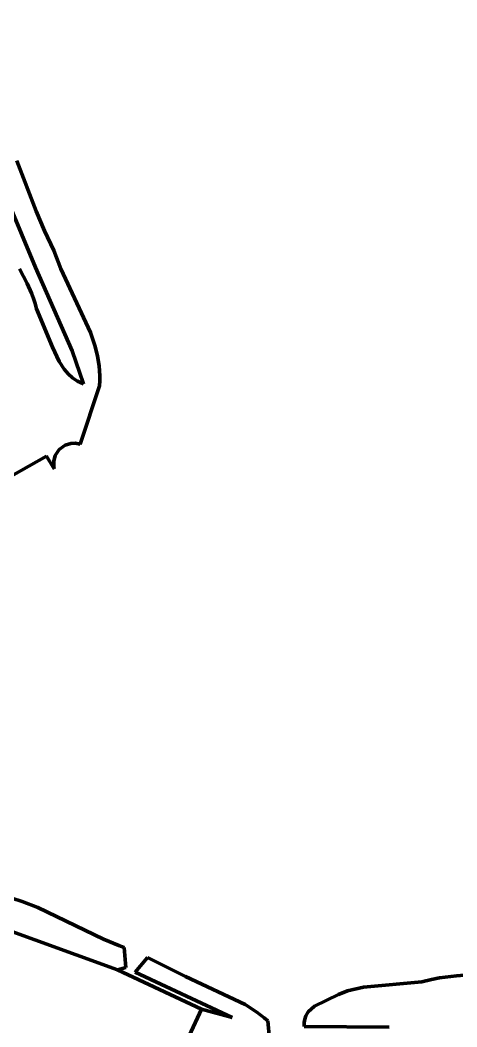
# Model space of a CAD drawing. Header units: millimetres. Extents: x 0 to 8.5, y 0 to 13.2.
# Drawn here: x 5.611 to 6.242, y 7.766 to 9.222 of the extents above; entities that cross this region are included whole.
import ezdxf

# ---------------------------------------------------------------- set-up
doc = ezdxf.new("R2010")
doc.units = ezdxf.units.MM
for name, color, linetype, lineweight in [('color#060606ff', 7, 'CONTINUOUS', 100), ('color#5c5c5cff', 7, 'CONTINUOUS', 100), ('color#ffffffff', 7, 'CONTINUOUS', 100)]:
    doc.layers.add(name, color=color, linetype=linetype, lineweight=lineweight)

msp = doc.modelspace()

# ---------------------------------------------------------------- linework, layer by layer
at = {"layer": 'color#060606ff'}
for p, q in [((5.6326, 8.8643), (5.4839, 9.2219)), ((5.6056, 9.0184), (5.6336, 8.9459)), ((5.6336, 8.9459), (5.646, 8.9173)), ((5.646, 8.9173), (5.6592, 8.8891)), ((5.6592, 8.8891), (5.6695, 8.8624)), ((5.6095, 8.8623), (5.6206, 8.8413)), ((5.686, 8.7437), (5.6326, 8.8643)), ((5.6695, 8.8624), (5.7125, 8.7703)), ((5.6206, 8.8413), (5.627, 8.827)), ((5.627, 8.827), (5.6297, 8.8197)), ((5.6297, 8.8197), (5.6322, 8.8122)), ((5.6322, 8.8122), (5.6342, 8.8047)), ((5.6342, 8.8047), (5.6572, 8.7492)), ((5.7125, 8.7703), (5.7193, 8.75)), ((5.6572, 8.7492), (5.667, 8.7283)), ((5.7193, 8.75), (5.7226, 8.7362)), ((5.702, 8.696), (5.686, 8.7437)), ((5.7226, 8.7362), (5.7249, 8.7221)), ((5.667, 8.7283), (5.6743, 8.7172)), ((5.7249, 8.7221), (5.7255, 8.7149)), ((5.6743, 8.7172), (5.68, 8.7106)), ((5.68, 8.7106), (5.6864, 8.7048)), ((5.6864, 8.7048), (5.6899, 8.7022)), ((5.7255, 8.7149), (5.7258, 8.7077)), ((5.7258, 8.7077), (5.7258, 8.7004)), ((5.6899, 8.7022), (5.6937, 8.6999)), ((5.6937, 8.6999), (5.6977, 8.6978)), ((5.7253, 8.693), (5.6973, 8.6087)), ((5.6977, 8.6978), (5.702, 8.696)), ((5.7258, 8.7004), (5.7253, 8.693)), ((5.6755, 8.6075), (5.6671, 8.6012)), ((5.6837, 8.61), (5.6755, 8.6075)), ((5.6903, 8.6102), (5.6837, 8.61)), ((5.6973, 8.6087), (5.6903, 8.6102)), ((5.6488, 8.5917), (5.5558, 8.5389)), ((5.6599, 8.5733), (5.6488, 8.5917)), ((5.6614, 8.5925), (5.6591, 8.5843)), ((5.6671, 8.6012), (5.6614, 8.5925)), ((5.6591, 8.5843), (5.6594, 8.5755)), ((5.6594, 8.5755), (5.6599, 8.5733)), ((5.5403, 7.9255), (5.7515, 7.8489)), ((5.7515, 7.8489), (5.8729, 7.7918)), ((6.107, 7.8236), (6.1917, 7.8314)), ((6.1917, 7.8314), (6.2055, 7.8347)), ((6.2055, 7.8347), (6.2172, 7.8373)), ((6.2172, 7.8373), (6.2416, 7.8404)), ((6.2416, 7.8404), (6.3044, 7.8454)), ((6.0709, 7.813), (6.0842, 7.8183)), ((6.0842, 7.8183), (6.107, 7.8236)), ((6.0364, 7.7963), (6.0709, 7.813)), ((5.8729, 7.7918), (5.8552, 7.7536)), ((6.0237, 7.7823), (6.0274, 7.7883)), ((6.0274, 7.7883), (6.0364, 7.7963)), ((6.0213, 7.7725), (6.0221, 7.7776)), ((6.0221, 7.7776), (6.0237, 7.7823)), ((6.0215, 7.7667), (6.0213, 7.7725)), ((6.1442, 7.7661), (6.0215, 7.7667))]:
    msp.add_line(p, q, dxfattribs=at)
at = {"layer": 'color#5c5c5cff'}
for p, q in [((5.5984, 7.9524), (5.6136, 7.9477)), ((5.6136, 7.9477), (5.6361, 7.939)), ((5.6361, 7.939), (5.7311, 7.893)), ((5.7515, 7.8489), (5.5403, 7.9255)), ((5.7311, 7.893), (5.7535, 7.8838)), ((5.7535, 7.8838), (5.761, 7.8811)), ((5.761, 7.8811), (5.7633, 7.8524)), ((5.7771, 7.8457), (5.7949, 7.8665)), ((5.7949, 7.8665), (5.8496, 7.8391)), ((5.7633, 7.8524), (5.7515, 7.8489)), ((5.9172, 7.78), (5.7771, 7.8457)), ((5.8496, 7.8391), (5.9359, 7.7987)), ((5.8552, 7.7536), (5.8729, 7.7918)), ((5.8729, 7.7918), (5.9172, 7.78)), ((5.9359, 7.7987), (5.9529, 7.7877)), ((5.9529, 7.7877), (5.9636, 7.7796)), ((5.9636, 7.7796), (5.9688, 7.7753)), ((5.9688, 7.7753), (5.9714, 7.7491))]:
    msp.add_line(p, q, dxfattribs=at)
at = {"layer": 'color#ffffffff'}
for p, q in [((5.4839, 9.2219), (5.6326, 8.8643)), ((5.6336, 8.9459), (5.6056, 9.0184)), ((5.646, 8.9173), (5.6336, 8.9459)), ((5.6592, 8.8891), (5.646, 8.9173)), ((5.6695, 8.8624), (5.6592, 8.8891)), ((5.6206, 8.8413), (5.6095, 8.8623)), ((5.6326, 8.8643), (5.686, 8.7437)), ((5.7125, 8.7703), (5.6695, 8.8624)), ((5.627, 8.827), (5.6206, 8.8413)), ((5.6297, 8.8197), (5.627, 8.827)), ((5.6322, 8.8122), (5.6297, 8.8197)), ((5.6342, 8.8047), (5.6322, 8.8122)), ((5.6572, 8.7492), (5.6342, 8.8047)), ((5.7193, 8.75), (5.7125, 8.7703)), ((5.667, 8.7283), (5.6572, 8.7492)), ((5.7226, 8.7362), (5.7193, 8.75)), ((5.686, 8.7437), (5.702, 8.696)), ((5.7249, 8.7221), (5.7226, 8.7362)), ((5.6743, 8.7172), (5.667, 8.7283)), ((5.7255, 8.7149), (5.7249, 8.7221)), ((5.68, 8.7106), (5.6743, 8.7172)), ((5.6864, 8.7048), (5.68, 8.7106)), ((5.6899, 8.7022), (5.6864, 8.7048)), ((5.7258, 8.7077), (5.7255, 8.7149)), ((5.7258, 8.7004), (5.7258, 8.7077)), ((5.6937, 8.6999), (5.6899, 8.7022)), ((5.6977, 8.6978), (5.6937, 8.6999)), ((5.6973, 8.6087), (5.7253, 8.693)), ((5.702, 8.696), (5.6977, 8.6978)), ((5.7253, 8.693), (5.7258, 8.7004)), ((5.6671, 8.6012), (5.6755, 8.6075)), ((5.6755, 8.6075), (5.6837, 8.61)), ((5.6837, 8.61), (5.6903, 8.6102)), ((5.6903, 8.6102), (5.6973, 8.6087)), ((5.5558, 8.5389), (5.6488, 8.5917)), ((5.6488, 8.5917), (5.6599, 8.5733)), ((5.6591, 8.5843), (5.6614, 8.5925)), ((5.6614, 8.5925), (5.6671, 8.6012)), ((5.6594, 8.5755), (5.6591, 8.5843)), ((5.6599, 8.5733), (5.6594, 8.5755)), ((5.6136, 7.9477), (5.5984, 7.9524)), ((5.6361, 7.939), (5.6136, 7.9477)), ((5.7311, 7.893), (5.6361, 7.939)), ((5.7535, 7.8838), (5.7311, 7.893)), ((5.761, 7.8811), (5.7535, 7.8838)), ((5.7633, 7.8524), (5.761, 7.8811)), ((5.7949, 7.8665), (5.7771, 7.8457)), ((5.8496, 7.8391), (5.7949, 7.8665)), ((5.7515, 7.8489), (5.7633, 7.8524)), ((5.8729, 7.7918), (5.7515, 7.8489)), ((5.7771, 7.8457), (5.9172, 7.78)), ((5.9359, 7.7987), (5.8496, 7.8391)), ((6.1917, 7.8314), (6.107, 7.8236)), ((6.2055, 7.8347), (6.1917, 7.8314)), ((6.2172, 7.8373), (6.2055, 7.8347)), ((6.2416, 7.8404), (6.2172, 7.8373)), ((6.3044, 7.8454), (6.2416, 7.8404)), ((6.0842, 7.8183), (6.0709, 7.813)), ((6.107, 7.8236), (6.0842, 7.8183)), ((6.0709, 7.813), (6.0364, 7.7963)), ((5.9172, 7.78), (5.8729, 7.7918)), ((5.9529, 7.7877), (5.9359, 7.7987)), ((5.9636, 7.7796), (5.9529, 7.7877)), ((6.0274, 7.7883), (6.0237, 7.7823)), ((6.0364, 7.7963), (6.0274, 7.7883)), ((5.9688, 7.7753), (5.9636, 7.7796)), ((5.9714, 7.7491), (5.9688, 7.7753)), ((6.0221, 7.7776), (6.0213, 7.7725)), ((6.0237, 7.7823), (6.0221, 7.7776)), ((6.0213, 7.7725), (6.0215, 7.7667)), ((6.0215, 7.7667), (6.1442, 7.7661))]:
    msp.add_line(p, q, dxfattribs=at)

doc.saveas('drawing.dxf')
